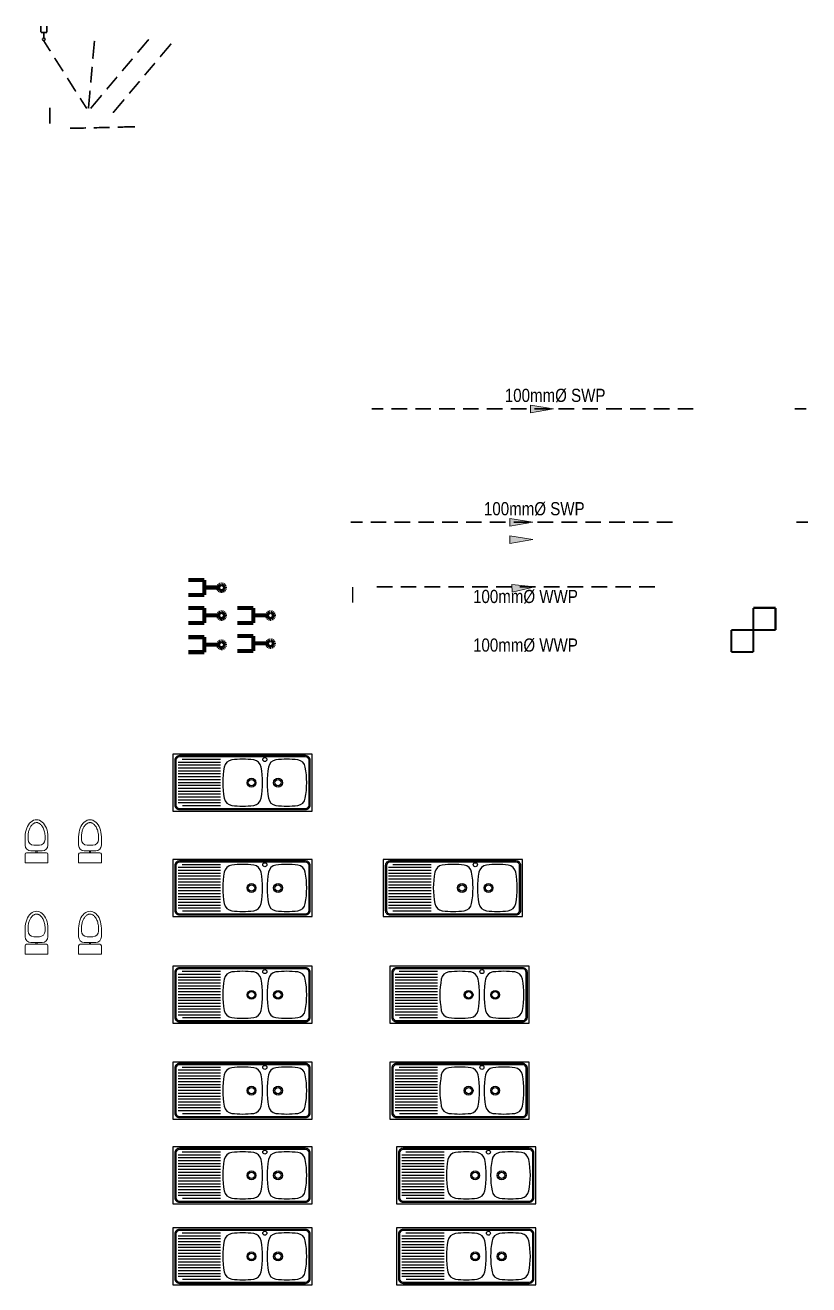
# Model space of a CAD drawing. Header units: millimetres. Extents: x -7698 to 47223, y 0 to 22596.
# Drawn here: x 19913 to 33709, y 416 to 22596 of the extents above; entities that cross this region are included whole.
import ezdxf

# ---------------------------------------------------------------- set-up
doc = ezdxf.new("R2010")
doc.units = ezdxf.units.MM
for name, color, linetype in [('EX-A-FLOR-FIXT', 250, 'Continuous'), ('H', 251, 'Continuous'), ('T', 255, 'Continuous')]:
    doc.layers.add(name, color=color, linetype=linetype)
for name, color, linetype, lineweight in [('Fixtures', 7, 'Continuous', 5), ('SWP', 10, 'Continuous', 20), ('WWP', 150, 'Continuous', 20)]:
    doc.layers.add(name, color=color, linetype=linetype, lineweight=lineweight)
doc.styles.get("Standard").update_dxf_attribs({"font": 'arial.ttf'})

# ---------------------------------------------------------------- blocks, each defined once
blk = doc.blocks.new('wc')
for p, q in [((0, 458), (0, 308)), ((50, 458), (50, 408)), ((350, 408), (350, 458)), ((400, 308), (400, 458)), ((150, 308), (250, 308)), ((0, 150), (0, 0)), ((0, 0), (400, 0)), ((25, 175), (375, 175)), ((100, 208), (300, 208)), ((190, 208), (190, 175)), ((210, 208), (210, 175)), ((400, 0), (400, 150))]:
    blk.add_line(p, q)
for centre, radius, start, end in [((100, 308), 100, 180, 270), ((150, 408), 100, 180, 270), ((250, 408), 100, 270, 0), ((300, 308), 100, 270, 0), ((300, 308), 100, 270, 0), ((25, 150), 25, 90, 180), ((375, 150), 25, 360, 90)]:
    blk.add_arc(centre, radius, start, end)
blk.add_ellipse((200, 458), major_axis=(0, 300), ratio=0.666667, start_param=4.712389, end_param=7.853982)
blk.add_open_spline([(350, 458), (350, 466), (350, 474), (348, 496), (347, 510), (342, 537), (339, 551), (332, 576), (327, 588), (318, 611), (312, 622), (301, 641), (294, 650), (283, 665), (277, 670), (266, 681), (261, 685), (250, 693), (244, 696), (233, 701), (228, 703), (217, 706), (212, 707), (201, 708), (196, 708), (185, 706), (180, 705), (169, 702), (163, 700), (152, 694), (147, 691), (136, 682), (130, 678), (119, 667), (114, 661), (104, 647), (99, 640), (89, 624), (85, 616), (77, 598), (73, 589), (66, 569), (63, 559), (58, 538), (56, 527), (53, 506), (52, 494), (50, 475), (50, 466), (50, 458)], degree=3, knots=[4.712389, 4.712389, 4.712389, 4.712389, 4.805294, 4.805294, 4.96378, 4.96378, 5.122267, 5.122267, 5.280753, 5.280753, 5.439239, 5.439239, 5.597725, 5.597725, 5.724795, 5.724795, 5.851866, 5.851866, 5.978936, 5.978936, 6.106006, 6.106006, 6.233076, 6.233076, 6.360146, 6.360146, 6.487216, 6.487216, 6.614287, 6.614287, 6.741357, 6.741357, 6.868427, 6.868427, 6.995497, 6.995497, 7.122567, 7.122567, 7.249638, 7.249638, 7.376708, 7.376708, 7.503778, 7.503778, 7.630848, 7.630848, 7.757918, 7.757918, 7.853982, 7.853982, 7.853982, 7.853982])
blk = doc.blocks.new('A$C04B7649A')
for p, q in [((462, 500), (91, 500)), ((462, 472), (51, 472)), ((462, 444), (51, 444)), ((462, 416), (51, 416)), ((462, 388), (51, 388)), ((462, 360), (51, 360)), ((462, 332), (51, 332)), ((462, 304), (51, 304)), ((462, 275), (51, 275)), ((462, 247), (51, 247)), ((1320, 275), (1320, 309)), ((462, 219), (51, 219)), ((462, 191), (51, 191)), ((462, 163), (51, 163)), ((462, 135), (51, 135)), ((462, 107), (51, 107)), ((462, 79), (51, 79)), ((462, 51), (93, 51))]:
    blk.add_line(p, q)
blk.add_lwpolyline([(0, 0), (1349, 0), (1349, 551), (0, 551)], close=True)
for points in [[(19, 492), (19, 59, 0.414214), (64, 14), (1286, 14, 0.414214), (1331, 59), (1331, 492, 0.414214), (1286, 537), (64, 537, 0.414214)], [(30, 492), (30, 59, 0.414214), (64, 25), (1286, 25, 0.414214), (1320, 59), (1320, 492, 0.414214), (1286, 526), (64, 526, 0.414214)], [(571, 496, 0.326796), (498, 427, 0.090842), (498, 124, 0.326796), (571, 55, 0.063178), (783, 55, 0.326796), (855, 124, 0.090842), (855, 427, 0.326796), (783, 496, 0.063178)], [(998, 496, 0.326796), (926, 427, 0.090842), (926, 124, 0.326796), (998, 55, 0.063178), (1210, 55, 0.326796), (1283, 124, 0.090842), (1283, 427, 0.326796), (1210, 496, 0.063178)]]:
    blk.add_lwpolyline(points, format="xyb", close=True)
for centre, radius in [((891, 500), 19.7), ((762, 275), 42.7), ((762, 275), 30.9), ((1019, 275), 42.7), ((1019, 275), 30.9)]:
    blk.add_circle(centre, radius)

msp = doc.modelspace()

# ---------------------------------------------------------------- hatches: boundary and pattern name
at = {"layer": 'H', "linetype": 'Continuous'}
msp.add_hatch(color=256, dxfattribs=at).paths.add_polyline_path([(28486, 12613), (28478, 12748), (28887, 12706), (28486, 12613)])
at = {"layer": 'SWP', "linetype": 'Continuous'}
for points in [[(28810, 15772), (28810, 15907), (29214, 15838), (28810, 15772)], [(28443, 13776), (28443, 13912), (28848, 13843), (28443, 13776)]]:
    msp.add_hatch(color=256, dxfattribs=at).paths.add_polyline_path(points)
at = {"layer": 'WWP', "linetype": 'Continuous'}
msp.add_hatch(color=256, dxfattribs=at).paths.add_polyline_path([(28443, 13472), (28443, 13607), (28848, 13538), (28443, 13472)])

# ---------------------------------------------------------------- linework, layer by layer
at = {"layer": 'SWP'}
for points, const_width in [([(20189, 22581), (20189, 22468)], 28.8), ([(20295, 22468), (20189, 22468)], 28.8), ([(20243, 22370), (20243, 22468)], 28.8), ([(20295, 22581), (20295, 22468)], 28.8), ([(20220, 22358), (20217, 22350)], 28.8), ([(20217, 22350), (20217, 22340)], 28.8), ([(20217, 22340), (20223, 22332)], 28.8), ([(20226, 22365), (20220, 22358)], 28.8), ([(20223, 22332), (20230, 22326)], 28.8), ([(20234, 22371), (20226, 22365)], 28.8), ([(20230, 22326), (20238, 22323)], 28.8), ([(20244, 22371), (20234, 22371)], 28.8), ([(20238, 22323), (20248, 22323)], 28.8), ([(20240, 22320), (20355, 22138)], 28.8), ([(20253, 22368), (20244, 22371)], 28.8), ([(20248, 22323), (20257, 22329)], 28.8), ([(20260, 22363), (20253, 22368)], 28.8), ([(20257, 22329), (20262, 22336)], 28.8), ([(20265, 22354), (20260, 22363)], 28.8), ([(20262, 22336), (20265, 22344)], 28.8), ([(20265, 22347), (20265, 22354)], 28.8), ([(21103, 22004), (21133, 22320)], 28.8), ([(22088, 22346), (21891, 22113)], 28.8), ([(22484, 22270), (22287, 22037)], 28.8), ([(20430, 22020), (20581, 21784)], 28.8), ([(21802, 22004), (21620, 21791)], 28.8), ([(21067, 21586), (21092, 21863)], 28.8), ([(22198, 21929), (22016, 21716)], 28.8), ([(20655, 21666), (20804, 21428)], 28.8), ([(21531, 21684), (21349, 21469)], 28.8), ([(21927, 21608), (21745, 21394)], 28.8), ([(20880, 21311), (20996, 21129)], 28.8), ([(21026, 21129), (21055, 21445)], 28.8), ([(21260, 21362), (21064, 21129)], 28.8), ([(21656, 21287), (21460, 21054)], 28.8), ([(20349, 20864), (20349, 21144)], 28.8), ([(20981, 20786), (20700, 20780)], 28.8), ([(21400, 20795), (21120, 20790)], 28.8), ([(21846, 20807), (21541, 20801)], 28.8), ([(26011, 15838), (26219, 15838)], 28.8), ([(26360, 15838), (26639, 15838)], 28.8), ([(26779, 15838), (27058, 15838)], 28.8), ([(27199, 15838), (27479, 15838)], 28.8), ([(27620, 15838), (27899, 15838)], 28.8), ([(28039, 15838), (28318, 15838)], 28.8), ([(28460, 15838), (28739, 15838)], 28.8), ([(28879, 15838), (29158, 15838)], 28.8), ([(29299, 15838), (29579, 15838)], 28.8), ([(29720, 15838), (29999, 15838)], 28.8), ([(30139, 15838), (30418, 15838)], 28.8), ([(30559, 15838), (30839, 15838)], 28.8), ([(30978, 15838), (31258, 15838)], 28.8), ([(31399, 15838), (31678, 15838)], 28.8), ([(33460, 15838), (33667, 15838)], 28.8), ([(25644, 13843), (25852, 13843)], 28.8), ([(25993, 13843), (26272, 13843)], 28.8), ([(26412, 13843), (26691, 13843)], 28.8), ([(26833, 13843), (27112, 13843)], 28.8), ([(27253, 13843), (27532, 13843)], 28.8), ([(27672, 13843), (27952, 13843)], 28.8), ([(28093, 13843), (28372, 13843)], 28.8), ([(28512, 13843), (28791, 13843)], 28.8), ([(28932, 13843), (29212, 13843)], 28.8), ([(29353, 13843), (29632, 13843)], 28.8), ([(29772, 13843), (30051, 13843)], 28.8), ([(30192, 13843), (30472, 13843)], 28.8), ([(30612, 13843), (30891, 13843)], 28.8), ([(31032, 13843), (31311, 13843)], 28.8), ([(33487, 13843), (33695, 13843)], 28.8), ([(22784, 12825), (23066, 12825)], 72), ([(23066, 12825), (23066, 12561)], 72), ([(23313, 12695), (23066, 12695)], 72), ([(23317, 12719), (23310, 12698)], 72), ([(23310, 12698), (23310, 12673)], 72), ([(23310, 12673), (23324, 12652)], 72), ([(23331, 12737), (23317, 12719)], 72), ([(23324, 12652), (23341, 12638)], 72), ([(23352, 12751), (23331, 12737)], 72), ([(23341, 12638), (23363, 12631)], 72), ([(23370, 12751), (23352, 12751)], 72), ([(23363, 12631), (23387, 12631)], 72), ([(23398, 12744), (23377, 12751)], 72), ([(23387, 12631), (23408, 12645)], 72), ([(23415, 12730), (23398, 12744)], 72), ([(23408, 12645), (23423, 12663)], 72), ([(23430, 12709), (23415, 12730)], 72), ([(23423, 12663), (23430, 12684)], 72), ([(23430, 12684), (23430, 12709)], 72), ([(22784, 12561), (23066, 12561)], 72), ([(22784, 12335), (23066, 12335)], 72), ([(23066, 12335), (23066, 12071)], 72), ([(23313, 12205), (23066, 12205)], 72), ([(23317, 12230), (23310, 12208)], 72), ([(23310, 12208), (23310, 12184)], 72), ([(23310, 12184), (23324, 12162)], 72), ([(23331, 12247), (23317, 12230)], 72), ([(23352, 12261), (23331, 12247)], 72), ([(23370, 12261), (23352, 12261)], 72), ([(23398, 12254), (23377, 12261)], 72), ([(23415, 12240), (23398, 12254)], 72), ([(23408, 12155), (23423, 12173)], 72), ([(23430, 12219), (23415, 12240)], 72), ([(23423, 12173), (23430, 12194)], 72), ([(23430, 12194), (23430, 12219)], 72), ([(23646, 12335), (23928, 12335)], 72), ([(23928, 12335), (23928, 12071)], 72), ([(24175, 12205), (23928, 12205)], 72), ([(24179, 12230), (24171, 12208)], 72), ([(24171, 12208), (24171, 12184)], 72), ([(24171, 12184), (24186, 12162)], 72), ([(24193, 12247), (24179, 12230)], 72), ([(24214, 12261), (24193, 12247)], 72), ([(24231, 12261), (24214, 12261)], 72), ([(24260, 12254), (24238, 12261)], 72), ([(24277, 12240), (24260, 12254)], 72), ([(24270, 12155), (24284, 12173)], 72), ([(24291, 12219), (24277, 12240)], 72), ([(24284, 12173), (24291, 12194)], 72), ([(24291, 12194), (24291, 12219)], 72), ([(22784, 12071), (23066, 12071)], 72), ([(23324, 12162), (23341, 12148)], 72), ([(23341, 12148), (23363, 12141)], 72), ([(23363, 12141), (23387, 12141)], 72), ([(23387, 12141), (23408, 12155)], 72), ([(23646, 12071), (23928, 12071)], 72), ([(24186, 12162), (24203, 12148)], 72), ([(24203, 12148), (24224, 12141)], 72), ([(24224, 12141), (24249, 12141)], 72), ([(24249, 12141), (24270, 12155)], 72), ([(22784, 11820), (23066, 11820)], 72), ([(23066, 11820), (23066, 11555)], 72), ([(23331, 11732), (23317, 11714)], 72), ([(23352, 11746), (23331, 11732)], 72), ([(23370, 11746), (23352, 11746)], 72), ([(23398, 11739), (23377, 11746)], 72), ([(23415, 11724), (23398, 11739)], 72), ([(23430, 11703), (23415, 11724)], 72), ([(23646, 11840), (23928, 11840)], 72), ([(23928, 11840), (23928, 11576)], 72), ([(24179, 11734), (24171, 11713)], 72), ([(24193, 11752), (24179, 11734)], 72), ([(24214, 11766), (24193, 11752)], 72), ([(24231, 11766), (24214, 11766)], 72), ([(24260, 11759), (24238, 11766)], 72), ([(24277, 11745), (24260, 11759)], 72), ([(24291, 11724), (24277, 11745)], 72), ([(24291, 11699), (24291, 11724)], 72), ([(22784, 11555), (23066, 11555)], 72), ([(23313, 11689), (23066, 11689)], 72), ([(23317, 11714), (23310, 11693)], 72), ([(23310, 11693), (23310, 11668)], 72), ([(23310, 11668), (23324, 11647)], 72), ([(23324, 11647), (23341, 11633)], 72), ([(23341, 11633), (23363, 11626)], 72), ([(23363, 11626), (23387, 11626)], 72), ([(23387, 11626), (23408, 11640)], 72), ([(23408, 11640), (23423, 11657)], 72), ([(23423, 11657), (23430, 11679)], 72), ([(23430, 11679), (23430, 11703)], 72), ([(23646, 11576), (23928, 11576)], 72), ([(24175, 11710), (23928, 11710)], 72), ([(24171, 11713), (24171, 11688)], 72), ([(24171, 11688), (24186, 11667)], 72), ([(24186, 11667), (24203, 11653)], 72), ([(24203, 11653), (24224, 11646)], 72), ([(24224, 11646), (24249, 11646)], 72), ([(24249, 11646), (24270, 11660)], 72), ([(24270, 11660), (24284, 11678)], 72), ([(24284, 11678), (24291, 11699)], 72)]:
    msp.add_lwpolyline(points, dxfattribs=dict(at, const_width=const_width))
for points in [[(28810, 15907), (29214, 15838)], [(28810, 15772), (28810, 15907)], [(29214, 15838), (28810, 15772)], [(28443, 13912), (28848, 13843)], [(28443, 13776), (28443, 13912)], [(28848, 13843), (28443, 13776)]]:
    msp.add_lwpolyline(points, dxfattribs=at)
at = {"layer": 'WWP'}
for points in [[(28443, 13607), (28848, 13538)], [(28443, 13472), (28443, 13607)], [(28848, 13538), (28443, 13472)], [(28887, 12706), (28478, 12748)], [(28478, 12748), (28486, 12613)], [(28486, 12613), (28887, 12706)]]:
    msp.add_lwpolyline(points, dxfattribs=at)
for points, const_width in [([(25681, 12706), (25681, 12426)], 23.7), ([(26102, 12706), (26381, 12706)], 23.7), ([(26521, 12706), (26800, 12706)], 23.7), ([(26941, 12706), (27221, 12706)], 23.7), ([(27360, 12706), (27640, 12706)], 23.7), ([(27781, 12706), (28060, 12706)], 23.7), ([(28201, 12706), (28481, 12706)], 23.7), ([(28620, 12706), (28900, 12706)], 23.7), ([(29041, 12706), (29320, 12706)], 23.7), ([(29460, 12706), (29739, 12706)], 23.7), ([(29881, 12706), (30160, 12706)], 23.7), ([(30301, 12706), (30580, 12706)], 23.7), ([(30720, 12706), (31000, 12706)], 23.7), ([(32733, 12336), (33123, 12336)], 36), ([(32733, 11946), (32733, 12336)], 36), ([(33123, 12336), (33123, 11946)], 36), ([(32343, 11946), (32733, 11946)], 36), ([(32343, 11557), (32343, 11946)], 36), ([(32733, 11946), (32733, 11557)], 36), ([(33123, 11946), (32733, 11946)], 36), ([(32733, 11557), (32343, 11557)], 36)]:
    msp.add_lwpolyline(points, dxfattribs=dict(at, const_width=const_width))

# ---------------------------------------------------------------- block references
at = {"layer": 'EX-A-FLOR-FIXT', "xscale": 1.818181818181818, "yscale": 1.818181818181818, "zscale": 1.818181818181818}
for p in [(22512, 8757), (22512, 6903), (26218, 6903), (22512, 5022), (26334, 5022), (22512, 3335), (26334, 3335), (22512, 1843), (26449, 1843), (22512, 416), (26449, 416)]:
    msp.add_blockref('A$C04B7649A', p, dxfattribs=at)
at = {"layer": 'Fixtures'}
for p in [(19913, 7847), (20854, 7847), (19913, 6236), (20854, 6236)]:
    msp.add_blockref('wc', p, dxfattribs=at)

# ---------------------------------------------------------------- texts
at = {"layer": 'SWP', "char_height": 232, "attachment_point": 7}
for insert in [(28357, 15953), (27990, 13957)]:
    msp.add_mtext('{\\fArial Narrow|b0|i0|c0|p18;100mmØ SWP}', dxfattribs=dict(at, insert=insert))
at = {"layer": 'T', "insert": (27798, 12412), "char_height": 232, "attachment_point": 7}
msp.add_mtext('{\\fArial Narrow|b0|i0|c0|p18;100mmØ WWP}', dxfattribs=at)
at = {"layer": 'WWP', "insert": (27798, 11556), "char_height": 232, "attachment_point": 7}
msp.add_mtext('{\\fArial Narrow|b0|i0|c0|p18;100mmØ WWP}', dxfattribs=at)

doc.saveas('drawing.dxf')
